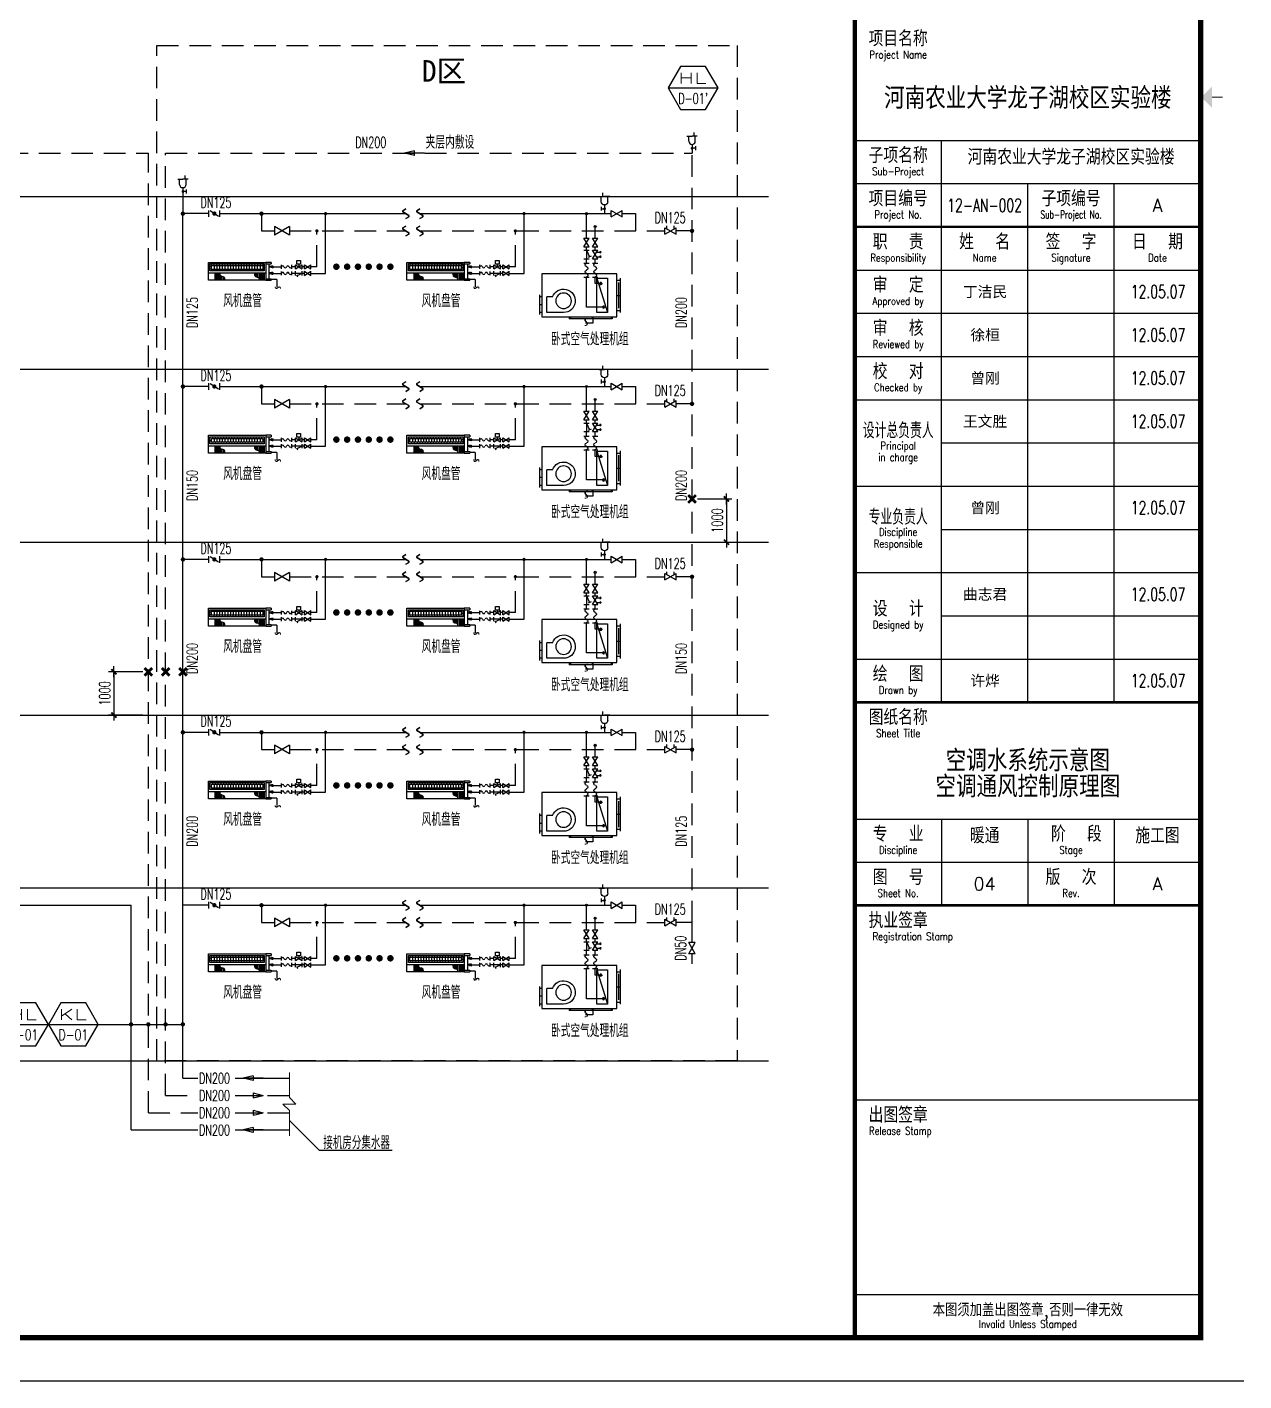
# Model space of a CAD drawing. Extents: x -345393 to -54719, y 203828 to 476815.
# Drawn here: x -205349 to -177193, y 269724 to 301046 of the extents above; entities that cross this region are included whole.
import ezdxf
from ezdxf.enums import TextEntityAlignment as Align

# ---------------------------------------------------------------- set-up
doc = ezdxf.new("R2010")
doc.units = 0
doc.header["$LTSCALE"] = 1000
doc.header["$MEASUREMENT"] = 0
for name, pattern in [('CHENG_DOTE', [1.42, 1, -0.2, 0.02, -0.2]), ('CONTINOUS', [0]), ('DASHDOT2', [0.5, 0.25, -0.125, 0, -0.125]), ('DASHED', [0.75, 0.5, -0.25])]:
    doc.linetypes.add(name, pattern=pattern)
doc.layers.get('0').update_dxf_attribs({"color": 252, "linetype": 'CONTINUOUS'})
doc.layers.get('Defpoints').update_dxf_attribs({"color": 252, "linetype": 'CONTINUOUS'})
for name, color, linetype in [('PUB_DIM', 252, 'CONTINUOUS'), ('图框', 252, 'CONTINUOUS'), ('暖通-水-标注', 95, 'CONTINUOUS'), ('暖通-水-水阀', 3, 'CONTINUOUS'), ('暖通-水-管道-供水', 1, 'CONTINUOUS'), ('暖通-水-管道-凝结水1', 128, 'DASHDOT2'), ('暖通-水-管道-回水', 6, 'DASHED'), ('暖通-水-管道-接点', 7, 'CONTINUOUS'), ('暖通-水-管道-管径', 201, 'CONTINUOUS'), ('暖通-水-说明', 3, 'CONTINUOUS'), ('暖通-风-标注', 160, 'CONTINUOUS'), ('暖通-风-法兰', 2, 'CONTINUOUS'), ('暖通-风-设备', 40, 'CONTINUOUS'), ('暖通-风-说明', 3, 'CONTINUOUS'), ('暖通-风-轴线', 5, 'CHENG_DOTE'), ('暖通-风-风口标注', 3, 'CONTINUOUS'), ('暖通-风-风管', 4, 'CONTINUOUS')]:
    doc.layers.add(name, color=color, linetype=linetype)
doc.layers.add('暖通-公共-说明', color=50, linetype='CONTINUOUS', lineweight=20)
doc.layers.add('暖通-风-风口', color=3, linetype='CONTINUOUS', lineweight=20)
doc.styles.add('HT', font='simhei.ttf')
doc.styles.add('HZ-ZG', font='romans.shx', dxfattribs={"width": 0.8, "bigfont": 'hzf.shx'})
doc.styles.add('HZTXT', font='tj-romans1.shx', dxfattribs={"width": 0.75, "bigfont": 'tj-hztxt1.shx'})
doc.styles.add('M-TEXT2', font='romanc.shx', dxfattribs={"width": 0.8, "bigfont": 'hzf.shx'})
doc.styles.add('NT3', font='romans.shx', dxfattribs={"width": 0.65, "bigfont": 'hztxt.shx'})
doc.styles.add('TKZ1_tjhts.shx', font='tjromant.shx', dxfattribs={"bigfont": 'tjhts.shx'})
doc.styles.add('TKZ2_tjkts.shx', font='tjromant.shx', dxfattribs={"bigfont": 'tjkts.shx'})
doc.styles.add('图框字1_黑体', font='simhei.ttf')
doc.dimstyles.new('暖-标注100', dxfattribs={"dimscale": 0.85, "dimtxt": 300, "dimasz": 1, "dimexe": 150, "dimexo": 150, "dimgap": 100, "dimtad": 1, "dimdec": 0, "dimdsep": 46, "dimtxsty": 'NT3', "dimblk": '_DIMX', "dimcen": 0.09, "dimclrt": 7, "dimadec": 0, "dimazin": 0, "dimtfac": 1, "dimtdec": 0, "dimtix": 1, "dimtmove": 2, "dimatfit": 3, "dimldrblk": '_DIMX', "dimfxl": 0, "dimtolj": 1, "dimtzin": 0, "dimarcsym": 0})
pattern_1 = [(90, (170159.227, -52779.35), (31.75, 2e-15), [])]

# ---------------------------------------------------------------- blocks, each defined once
blk = doc.blocks.new('TJAD_TK_A1')
for p, q in [((1251.38, 643.45), (1331.38, 643.45)), ((1271.38, 513.45), (1271.38, 643.45)), ((1251.38, 633.45), (1331.38, 633.45)), ((1291.38, 513.45), (1291.38, 633.45)), ((1311.38, 513.45), (1311.38, 633.45)), ((1251.38, 613.45), (1331.38, 613.45)), ((1251.38, 603.45), (1331.38, 603.45)), ((1251.38, 593.45), (1331.38, 593.45)), ((1251.38, 583.45), (1331.38, 583.45)), ((1271.38, 573.45), (1331.38, 573.45)), ((1251.38, 563.45), (1331.38, 563.45)), ((1271.38, 553.45), (1331.38, 553.45)), ((1251.38, 543.45), (1331.38, 543.45)), ((1271.38, 533.45), (1331.38, 533.45)), ((1251.38, 523.45), (1331.38, 523.45)), ((1251.38, 486.45), (1331.38, 486.45)), ((1271.38, 486.45), (1271.38, 466.45)), ((1291.38, 486.45), (1291.38, 466.45)), ((1311.38, 486.45), (1311.38, 466.45)), ((1251.38, 476.45), (1331.38, 476.45)), ((1251.38, 421.45), (1331.38, 421.45)), ((1251.38, 376.45), (1331.38, 376.45))]:
    blk.add_line(p, q)
for points, const_width in [([(1251.38, 940.45), (1251.38, 366.45)], 1), ([(1251.38, 623.45), (1331.38, 623.45)], 0.6), ([(1251.38, 513.45), (1331.38, 513.45)], 0.6), ([(1251.38, 466.45), (1331.38, 466.45)], 0.6)]:
    blk.add_lwpolyline(points, dxfattribs=dict(const_width=const_width))
at = {"layer": '图框'}
blk.add_line((500.38, 356.45), (1341.38, 356.45), dxfattribs=at)
at = {"layer": '图框', "const_width": 1.2}
blk.add_lwpolyline([(1331.38, 940.45), (525.38, 940.45), (525.38, 366.45), (1331.38, 366.45)], close=True, dxfattribs=at)
at = {"layer": '图框', "const_width": 0.3}
blk.add_lwpolyline([(1333.99, 653.45), (1336.49, 653.45)], dxfattribs=at)
at = {"layer": '图框'}
blk.add_solid([(1333.99, 650.95), (1333.99, 655.95), (1331.49, 653.45)], dxfattribs=at)
at = {"style": 'TKZ2_tjkts.shx'}
for s, height, p in [('项目名称', 3.6, (1261.38, 667)), ('子项名称', 3.6, (1261.38, 640)), ('项目编号', 3.6, (1261.38, 630)), ('职  责', 3.6, (1261.38, 620)), ('姓  名', 3.6, (1281.38, 620)), ('签  字', 3.6, (1301.38, 620)), ('日  期', 3.6, (1321.38, 620)), ('审  定', 3.6, (1261.38, 610)), ('审  核', 3.6, (1261.38, 600)), ('校  对', 3.6, (1261.38, 590)), ('设  计', 3.6, (1261.38, 535.1)), ('绘  图', 3.6, (1261.38, 520)), ('图纸名称', 3.6, (1261.38, 510)), ('专  业', 3.6, (1261.38, 483)), (' 阶  段', 3.6, (1301.38, 483)), ('图  号', 3.6, (1261.38, 473)), ('版  次', 3.6, (1301.38, 473)), ('执业签章', 3.6, (1261.38, 463)), ('出图签章', 3.6, (1261.38, 418)), ('本图须加盖出图签章,否则一律无效', 3, (1291.38, 372.88))]:
    blk.add_text(s, height=height, dxfattribs=at).set_placement(p, align=Align.MIDDLE_CENTER)
at = {"style": 'TKZ2_tjkts.shx', "width": 0.8}
for s, height, p in [('Project Name', 1.8, (1261.38, 663.3)), ('Sub-Project', 1.8, (1261.38, 636.3)), ('Project No.', 1.8, (1261.38, 626.3)), ('Responsibility', 1.8, (1261.38, 616.3)), ('Name', 1.8, (1281.38, 616.3)), ('Signature', 1.8, (1301.38, 616.3)), ('Date', 1.8, (1321.38, 616.3)), ('Approved by', 1.8, (1261.38, 606.3)), ('Reviewed by', 1.8, (1261.38, 596.3)), ('Checked by', 1.8, (1261.38, 586.3)), ('设计总负责人', 3.6, (1261.38, 576.33)), ('Principal', 1.8, (1261.38, 572.8)), ('in charge', 1.8, (1261.38, 570.15)), ('专业负责人', 3.6, (1261.38, 556.33)), ('Discipline', 1.8, (1261.38, 552.87)), ('Responsible', 1.8, (1261.38, 550.15)), ('Designed by', 1.8, (1261.38, 531.4)), ('Drawn by', 1.8, (1261.38, 516.3)), ('Sheet Title', 1.8, (1261.38, 506.3)), ('Discipline', 1.8, (1261.38, 479.3)), ('Stage', 1.8, (1301.38, 479.3)), ('Sheet No.', 1.8, (1261.38, 469.3)), ('Rev.', 1.8, (1301.38, 469.3)), ('Registration Stamp', 1.8, (1264.74, 459.3)), ('Release Stamp', 1.8, (1261.89, 414.3)), ('Invalid Unless Stamped', 1.8, (1291.38, 369.62))]:
    blk.add_text(s, height=height, dxfattribs=at).set_placement(p, align=Align.MIDDLE_CENTER)
at = {"layer": '图框'}
for s, height, style, p in [('河南农业大学龙子湖校区实验楼', 5, 'TKZ1_tjhts.shx', (1291.38, 653.24)), ('河南农业大学龙子湖校区实验楼', 3.6, 'TKZ1_tjhts.shx', (1301.38, 639.61)), ('子项编号', 3.6, 'TKZ2_tjkts.shx', (1301.38, 630)), ('A', 3, 'TKZ1_tjhts.shx', (1321.38, 628.45)), ('丁洁民', 2.5, '图框字1_黑体', (1281.49, 608.45)), ('徐桓', 2.5, '图框字1_黑体', (1281.49, 598.45)), ('曾刚', 2.5, '图框字1_黑体', (1281.49, 588.45)), ('王文胜', 2.5, '图框字1_黑体', (1281.49, 578.45)), ('曾刚', 2.5, '图框字1_黑体', (1281.49, 558.45)), ('曲志君', 2.5, '图框字1_黑体', (1281.49, 538.45)), ('许烨', 2.5, '图框字1_黑体', (1281.49, 518.45)), ('暖通', 3.6, 'TKZ1_tjhts.shx', (1281.38, 482.61)), ('施工图', 3.6, 'TKZ1_tjhts.shx', (1321.38, 482.61)), ('A', 3, 'TKZ1_tjhts.shx', (1321.38, 471.45))]:
    blk.add_text(s, height=height, dxfattribs=dict(at, style=style)).set_placement(p, align=Align.MIDDLE_CENTER)
at = {"layer": '图框', "width": 0.7}
for s, height, style, p in [('12-AN-002', 3, 'TKZ1_tjhts.shx', (1281.38, 628.45)), ('Sub-Project No.', 1.8, 'TKZ2_tjkts.shx', (1301.38, 626.3)), ('12.05.07', 3, 'TKZ1_tjhts.shx', (1321.51, 608.45)), ('12.05.07', 3, 'TKZ1_tjhts.shx', (1321.51, 598.45)), ('12.05.07', 3, 'TKZ1_tjhts.shx', (1321.51, 588.45)), ('12.05.07', 3, 'TKZ1_tjhts.shx', (1321.51, 578.45)), ('12.05.07', 3, 'TKZ1_tjhts.shx', (1321.51, 558.45)), ('12.05.07', 3, 'TKZ1_tjhts.shx', (1321.51, 538.45)), ('12.05.07', 3, 'TKZ1_tjhts.shx', (1321.51, 518.45))]:
    blk.add_text(s, height=height, dxfattribs=dict(at, style=style)).set_placement(p, align=Align.MIDDLE_CENTER)
blk = doc.blocks.new('自动排气阀')
for p, q in [((-189, 616), (0, 616)), ((-118, 431), (-118, 616)), ((189, 616), (0, 616)), ((69, 746), (69, 616)), ((118, 431), (118, 616)), ((120, 174), (-25, 174)), ((0, 314), (0, 0)), ((120, 248), (120, 109))]:
    blk.add_line(p, q)
at = {"const_width": 50}
blk.add_lwpolyline([(0, 199, 1), (0, 149, 1)], format="xyb", close=True, dxfattribs=at)
blk.add_arc((0, 431), 118, 180, 0)
blk = doc.blocks.new('平衡阀')
for p, q in [((260, -150), (-260, 150)), ((260, 150), (-260, -150)), ((-260, 150), (-260, -150)), ((260, 150), (260, -150)), ((-170, -98), (-170, -233)), ((170, -98), (170, -233))]:
    blk.add_line(p, q)
blk = doc.blocks.new('截止阀')
for p, q in [((-260, 150), (260, -150)), ((-260, -150), (260, 150)), ((-260, -150), (-260, 150)), ((260, -150), (260, 150))]:
    blk.add_line(p, q)
blk = doc.blocks.new('金属软管')
for p, q in [((0, -150), (0, 150)), ((800, -150), (800, 150))]:
    blk.add_line(p, q)
for centre, start, end in [((100, -26), 14.47751, 165.52249), ((500, -26), 14.47751, 165.52249), ((300, 26), 194.47751, 345.52249), ((700, 26), 194.47751, 345.52249)]:
    blk.add_arc(centre, 103, start, end)
blk = doc.blocks.new('1111')
at = {"layer": '暖通-风-标注'}
for p, q in [((-71, 0), (71, 0)), ((0, 71), (0, -71))]:
    blk.add_line(p, q, dxfattribs=at)
blk.add_circle((0, 0), 47.2, dxfattribs=at)
blk = doc.blocks.new('FJ-1')
at = {"layer": '暖通-水-水阀'}
for p, q in [((805, 1362), (710, 1362)), ((805, 1212), (710, 1362)), ((710, 1212), (805, 1362)), ((805, 1212), (710, 1212)), ((955, 1362), (860, 1362)), ((955, 1212), (860, 1362)), ((860, 1212), (955, 1362)), ((955, 1212), (860, 1212)), ((732, 1121), (678, 1121)), ((732, 1041), (678, 1041)), ((805, 1156), (710, 1156)), ((805, 1006), (710, 1156)), ((710, 1006), (805, 1156)), ((805, 1006), (710, 1006)), ((830, 1051), (879, 1028)), ((908, 1156), (855, 1039)), ((955, 1156), (860, 1156)), ((955, 1006), (860, 1006)), ((908, 1156), (908, 1006))]:
    blk.add_line(p, q, dxfattribs=at)
for centre in [(667, 1121), (667, 1041)]:
    blk.add_circle(centre, 11, dxfattribs=at)
at = {"layer": '暖通-水-管道-供水'}
for p, q in [((908, 1362), (908, 1789)), ((908, 1156), (908, 1212)), ((908, 929), (908, 1006)), ((908, 167), (908, 689)), ((613, 167), (908, 167))]:
    blk.add_line(p, q, dxfattribs=at)
at = {"layer": '暖通-水-管道-凝结水1'}
for p, q in [((800, -18), (800, -113)), ((800, -113), (925, -113))]:
    blk.add_line(p, q, dxfattribs=at)
at = {"layer": '暖通-水-管道-回水'}
for p, q in [((758, 1362), (758, 1564)), ((758, 1362), (758, 1489)), ((758, 1156), (758, 1212)), ((758, 1156), (758, 1193)), ((758, 929), (758, 1006)), ((658, 576), (758, 576)), ((758, 576), (758, 689))]:
    blk.add_line(p, q, dxfattribs=at)
at = {"layer": '暖通-水-管道-接点', "const_width": 37.5}
for points in [[(889, 1789, 1), (926, 1789, 1)], [(739, 1564, 1), (776, 1564, 1)]]:
    blk.add_lwpolyline(points, format="xyb", close=True, dxfattribs=at)
at = {"layer": '暖通-风-法兰'}
for p, q in [((326, 671), (326, 71)), ((1718, 36), (1718, 381))]:
    blk.add_line(p, q, dxfattribs=at)
at = {"layer": '暖通-风-设备', "ltscale": 0.5}
for p, q in [((353, 596), (353, 146)), ((729, 669), (541, 73))]:
    blk.add_line(p, q, dxfattribs=at)
at = {"layer": '暖通-风-设备'}
for p, q in [((1497, 344), (1598, 344)), ((1598, 73), (1598, 344)), ((1306, 73), (1598, 73)), ((461, -2), (461, -39)), ((461, -39), (1207, -39)), ((479, -2), (479, -39)), ((1188, -2), (1188, -39)), ((1207, -2), (1207, -39))]:
    blk.add_line(p, q, dxfattribs=at)
blk.add_lwpolyline([(379, 744), (1681, 744), (1681, -2), (379, -2)], close=True, dxfattribs=at)
at = {"layer": '暖通-风-设备', "ltscale": 0.5}
blk.add_lwpolyline([(729, 669), (541, 669), (541, 73), (729, 73)], close=True, dxfattribs=at)
at = {"layer": '暖通-风-设备'}
blk.add_circle((1306, 276), 135, dxfattribs=at)
blk.add_arc((1306, 276), 203, 19.4117, 270, dxfattribs=at)
at = {"layer": '暖通-风-轴线'}
for p, q in [((379, 371), (326, 371)), ((1681, 208), (1718, 208))]:
    blk.add_line(p, q, dxfattribs=at)
at = {"layer": '暖通-风-风管'}
for p, q in [((379, 634), (326, 634)), ((1681, 344), (1718, 344)), ((379, 109), (326, 109)), ((1681, 73), (1718, 73))]:
    blk.add_line(p, q, dxfattribs=at)
at = {"layer": '暖通-水-水阀', "xscale": 0.3000000000465661, "yscale": 0.2999999999883585, "zscale": 0.2999999999992724, "rotation": 90}
for p in [(758, 689), (908, 689)]:
    blk.add_blockref('金属软管', p, dxfattribs=at)
at = {"layer": '暖通-风-设备', "xscale": 0.375, "yscale": 0.375, "zscale": 0.375, "rotation": 180}
blk.add_blockref('1111', (658, 576), dxfattribs=at)
at = {"layer": '暖通-风-设备'}
for p, xscale, yscale, zscale in [((613, 167), 0.375, 0.375, 0.375), ((800, -18), 0.1875, 0.1875, 0.1875)]:
    blk.add_blockref('1111', p, dxfattribs=dict(at, xscale=xscale, yscale=yscale, zscale=zscale))
at = {"layer": '暖通-风-设备', "style": 'HZTXT'}
blk.add_text('~', height=156, rotation=90, dxfattribs=at).set_placement((979, -170))
blk = doc.blocks.new('FP1')
at = {"layer": '暖通-风-设备'}
h = blk.add_hatch(dxfattribs=at)
h.set_pattern_fill('CROSS', color=256, scale=210, style=0)
h.set_pattern_definition([(180, (31801193.28, -30023619.123), (-31.5, 31.5), [15.75, -47.25]), (90, (31801185.404, -30023626.998), (31.5, 31.5), [15.75, -47.25])])
h.paths.add_polyline_path([(636, -43), (636, -205), (-623, -205), (-623, -43)])
h.paths.add_polyline_path([(-587, -79), (-587, -169), (600, -169), (600, -79)], flags=16)
h = blk.add_hatch(dxfattribs=at)
h.set_pattern_fill('LINE', color=256, scale=10, angle=90, style=0)
h.set_pattern_definition(pattern_1)
edge = h.paths.add_edge_path()
edge.add_spline(control_points=[(-401, -252), (-399, -271), (-397, -322), (-288, -312), (-290, -380), (-290, -414)], knot_values=[0, 0, 0, 0, 84.614151, 223.849288, 366.633539, 366.633539, 366.633539, 366.633539], degree=3, periodic=0)
edge.add_line((-290, -414), (-518, -414))
edge.add_line((-518, -414), (-518, -252))
edge.add_line((-518, -252), (-401, -252))
h = blk.add_hatch(dxfattribs=at)
h.set_pattern_fill('LINE', color=256, scale=10, angle=90, style=0)
h.set_pattern_definition(pattern_1)
edge = h.paths.add_edge_path()
edge.add_line((665, -252), (665, -414))
edge.add_line((665, -414), (521, -414))
edge.add_spline(control_points=[(521, -414), (520, -395), (517, -344), (409, -354), (410, -286), (411, -252)], knot_values=[0, 0, 0, 0, 84.614151, 223.849288, 366.633539, 366.633539, 366.633539, 366.633539], degree=3, periodic=0)
edge.add_line((411, -252), (665, -252))
for p, q in [((791, 0), (665, 0)), ((791, 0), (791, -36)), ((665, -252), (-665, -252)), ((-531, -72), (-531, -162)), ((-468, -72), (-468, -162)), ((-406, -72), (-406, -162)), ((-343, -72), (-343, -162)), ((-281, -72), (-281, -162)), ((-218, -72), (-218, -162)), ((-156, -72), (-156, -162)), ((-93, -72), (-93, -162)), ((-31, -72), (-31, -162)), ((31, -72), (31, -162)), ((94, -72), (94, -162)), ((156, -72), (156, -162)), ((219, -72), (219, -162)), ((281, -72), (281, -162)), ((344, -72), (344, -162)), ((406, -72), (406, -162)), ((468, -72), (468, -162)), ((531, -72), (531, -162)), ((665, -36), (791, -36)), ((737, -36), (737, -378)), ((789, -94), (737, -94)), ((789, -103), (737, -103)), ((789, -112), (737, -112)), ((789, -244), (737, -244)), ((789, -253), (737, -253)), ((789, -262), (737, -262)), ((798, -85), (789, -85)), ((789, -85), (789, -121)), ((798, -121), (789, -121)), ((789, -235), (789, -271)), ((798, -235), (789, -235)), ((798, -271), (789, -271)), ((798, -85), (798, -121)), ((822, -94), (798, -94)), ((832, -103), (798, -103)), ((822, -112), (798, -112)), ((798, -235), (798, -271)), ((822, -244), (798, -244)), ((832, -253), (798, -253)), ((822, -262), (798, -262)), ((665, -378), (791, -378)), ((665, -414), (791, -414)), ((791, -378), (791, -414))]:
    blk.add_line(p, q, dxfattribs=at)
for points in [[(665, -414), (-665, -414), (-665, 0), (665, 0)], [(629, -198), (-629, -198), (-629, -36), (629, -36)], [(593, -162), (-593, -162), (-593, -72), (593, -72)]]:
    blk.add_lwpolyline(points, close=True, dxfattribs=at)
for centre, radius, start, end in [((822, -103), 18, 210, 150), ((822, -253), 18, 210, 150), ((822, -103), 9, 270, 90), ((822, -253), 9, 270, 90)]:
    blk.add_arc(centre, radius, start, end, dxfattribs=at)
for points in [[(-401, -252), (-399, -271), (-397, -322), (-288, -312), (-290, -380), (-290, -414)], [(521, -414), (520, -395), (517, -344), (409, -354), (410, -286), (411, -252)]]:
    blk.add_open_spline(points, degree=3, knots=[0, 0, 0, 0, 84.614151, 223.849288, 366.633539, 366.633539, 366.633539, 366.633539], dxfattribs=at)
blk = doc.blocks.new('FP3')
at = {"layer": '暖通-水-水阀'}
for p, q in [((341, -1279), (341, -1184)), ((491, -1279), (341, -1184)), ((491, -1184), (341, -1279)), ((491, -1279), (491, -1184)), ((545, -1279), (545, -1184)), ((695, -1279), (545, -1184)), ((695, -1184), (545, -1279)), ((620, -1172), (620, -1231)), ((695, -1279), (695, -1184)), ((341, -1429), (341, -1334)), ((491, -1429), (341, -1334)), ((491, -1334), (341, -1429)), ((491, -1429), (491, -1334)), ((545, -1429), (545, -1334)), ((545, -1381), (695, -1381)), ((545, -1381), (664, -1440)), ((675, -1417), (652, -1463)), ((695, -1429), (695, -1334))]:
    blk.add_line(p, q, dxfattribs=at)
blk.add_lwpolyline([(578, -1172), (662, -1172), (662, -1087), (578, -1087)], close=True, dxfattribs=at)
at = {"layer": '暖通-水-管道-供水'}
for p, q in [((0, -1381), (0, 0)), ((341, -1381), (0, -1381)), ((491, -1381), (545, -1381)), ((695, -1381), (783, -1381))]:
    blk.add_line(p, q, dxfattribs=at)
at = {"layer": '暖通-水-管道-凝结水1'}
for q in [(1255, -1524), (1129, -1695)]:
    blk.add_line((1129, -1524), q, dxfattribs=at)
at = {"layer": '暖通-水-管道-回水'}
for p, q in [((200, -1231), (200, -400)), ((200, -1231), (341, -1231)), ((491, -1231), (545, -1231)), ((695, -1231), (783, -1231)), ((1207, -1231), (1023, -1231)), ((1207, -1381), (1023, -1381))]:
    blk.add_line(p, q, dxfattribs=at)
at = {"layer": '暖通-水-管道-接点', "const_width": 37.5}
for points in [[(19, 0, -1), (-19, 0, -1)], [(219, -400, -1), (181, -400, -1)]]:
    blk.add_lwpolyline(points, format="xyb", close=True, dxfattribs=at)
at = {"layer": '暖通-水-水阀', "xscale": -0.3000000000465661, "yscale": 0.2999999999883585, "zscale": 0.2999999999992724}
for p in [(1023, -1231), (1023, -1381)]:
    blk.add_blockref('金属软管', p, dxfattribs=at)
at = {"layer": '暖通-风-风口', "xscale": -1}
blk.add_blockref('FP1', (2047, -1128), dxfattribs=at)
at = {"layer": '暖通-风-设备', "style": 'HZTXT'}
blk.add_text('~', height=156, rotation=180, dxfattribs=at).set_placement((1183, -1645))
blk = doc.blocks.new('zdz')
for points in [[(-0.46, 0.47), (-0.75, 0)], [(-0.28, 0.47), (-0.46, 0.47)], [(0.28, -0.47), (-0.28, 0.47)], [(0.75, 0), (0.48, -0.47)], [(0.48, -0.47), (0.28, -0.47)]]:
    blk.add_lwpolyline(points, close=True)
blk = doc.blocks.new('蝶阀150-2')
for p, q in [((-130, 75), (-130, -75)), ((94, 63), (-94, -63)), ((130, 75), (130, -75))]:
    blk.add_line(p, q)
at = {"const_width": 49.7}
blk.add_lwpolyline([(-25, -1, 1), (25, -1, 1)], format="xyb", close=True, dxfattribs=at)
blk = doc.blocks.new('箭头')
at = {"color": 3, "linetype": 'CONTINOUS'}
for p, q in [((-317, 0), (381, 0)), ((32, 84), (381, 0)), ((32, 84), (32, -84)), ((32, -84), (381, 0))]:
    blk.add_line(p, q, dxfattribs=at)
blk = doc.blocks.new('A$C1EAF5DBC')
at = {"layer": '暖通-水-管道-供水'}
for p, q in [((0, -462), (0, 0)), ((0, -953), (0, -722))]:
    blk.add_line(p, q, dxfattribs=at)
at = {"layer": '暖通-水-水阀', "xscale": 0.5, "yscale": 0.5, "zscale": 0.5, "rotation": 90}
blk.add_blockref('截止阀', (0, -592), dxfattribs=at)
at = {"layer": '暖通-水-管道-管径', "style": 'NT3', "width": 0.65}
blk.add_text('DN50', height=250, rotation=90, dxfattribs=at).set_placement((-139, -884))
blk = doc.blocks.new('MB-W-SYS-SN')
blk.add_line((-577, 0), (577, 0))
blk.add_lwpolyline([(-289, 500), (-577, 0), (-289, -500), (289, -500), (577, 0), (289, 500)], close=True)
at = {"style": 'M-TEXT2'}
for tag, width, p, p2 in [('系统类型', 1.25683, (-345, 104), (313, 104)), ('系统编号', 0.607865, (-343, -368), (345, -368))]:
    blk.add_attdef(tag, text='', height=250, dxfattribs=dict(at, width=width)).set_placement(p, p2, align=Align.FIT)
blk = doc.blocks.new('gdzj')
at = {"layer": '暖通-水-水阀'}
for p, q in [((106, 106), (-106, -106)), ((-106, 106), (106, -106))]:
    blk.add_line(p, q, dxfattribs=at)
at = {"layer": '暖通-水-水阀', "const_width": 75}
for points in [[(-106, -106), (106, 106)], [(106, -106), (-106, 106)]]:
    blk.add_lwpolyline(points, dxfattribs=at)
blk = doc.blocks.new('_DIMX')
blk.add_line((-150, 0), (150, 0))
at = {"const_width": 50}
blk.add_lwpolyline([(-70, -70), (70, 70)], dxfattribs=at)
blk = doc.blocks.new('*D60')
at = {"layer": 'Defpoints', "color": 0}
for p in [(-189962, 290130), (-189962, 289130), (-189166, 289130)]:
    blk.add_point(p, dxfattribs=at)
at = {"layer": '暖通-水-标注', "color": 0, "lineweight": -2}
for p, q in [((-189835, 290130), (-189039, 290130)), ((-189166, 290129), (-189166, 289131)), ((-189835, 289130), (-189039, 289130))]:
    blk.add_line(p, q, dxfattribs=at)
at = {"layer": '暖通-水-标注', "color": 0, "lineweight": -2, "xscale": 0.85, "yscale": 0.85, "zscale": 0.85}
for p, rotation in [((-189166, 290130), 90), ((-189166, 289130), 270)]:
    blk.add_blockref('_DIMX', p, dxfattribs=dict(at, rotation=rotation))
at = {"layer": '暖通-水-标注', "color": 7, "insert": (-189379, 289630), "char_height": 255, "attachment_point": 5, "rotation": 90, "style": 'NT3'}
blk.add_mtext('\\A1;1000', dxfattribs=at)
blk = doc.blocks.new('*D63')
at = {"layer": 'Defpoints', "color": 0}
for p in [(-202543, 286130), (-203339, 285130), (-202543, 285130)]:
    blk.add_point(p, dxfattribs=at)
at = {"layer": '暖通-水-标注', "color": 0, "lineweight": -2}
for p, q in [((-202671, 286130), (-203467, 286130)), ((-203339, 286129), (-203339, 285131)), ((-202671, 285130), (-203467, 285130))]:
    blk.add_line(p, q, dxfattribs=at)
at = {"layer": '暖通-水-标注', "color": 0, "lineweight": -2, "xscale": 0.85, "yscale": 0.85, "zscale": 0.85}
for p, rotation in [((-203339, 286130), 90), ((-203339, 285130), 270)]:
    blk.add_blockref('_DIMX', p, dxfattribs=dict(at, rotation=rotation))
at = {"layer": '暖通-水-标注', "color": 7, "insert": (-203552, 285630), "char_height": 255, "attachment_point": 5, "rotation": 90, "style": 'NT3'}
blk.add_mtext('\\A1;1000', dxfattribs=at)

msp = doc.modelspace()

# ---------------------------------------------------------------- linework, layer by layer
at = {"layer": 'PUB_DIM'}
for p, q in [((-257750.52944, 297129.67781), (-188192.68235, 297129.67781)), ((-257750.52944, 293129.67781), (-188192.68235, 293129.67781)), ((-257750.52944, 289129.67781), (-188192.68235, 289129.67781)), ((-257750.52944, 285129.67781), (-188192.68235, 285129.67781)), ((-257750.52944, 281129.67781), (-188192.68235, 281129.67781)), ((-257750.52944, 277129.67781), (-188192.68235, 277129.67781))]:
    msp.add_line(p, q, dxfattribs=at)
at = {"layer": '暖通-公共-说明'}
msp.add_lwpolyline([(-199279.95786, 276863.01115), (-199279.95786, 276279.67781), (-199129.98051, 276129.70046), (-199429.93521, 276129.65516), (-199279.95786, 275979.67781), (-199279.95786, 275396.34448)], dxfattribs=at)
at = {"layer": '暖通-水-管道-供水'}
for p, q in [((-201743.0189, 297129.67781), (-201743.0189, 296729.67781)), ((-201743.0189, 276729.67781), (-201743.0189, 296729.67781)), ((-201146.03224, 296729.67781), (-201743.0189, 296729.67781)), ((-200886.31492, 296729.67781), (-196583.70462, 296729.67781)), ((-199924.76205, 296729.67781), (-199924.76205, 296329.67781)), ((-196259.67992, 296729.67781), (-191837.22258, 296729.67781)), ((-191577.50527, 296729.67781), (-191272.64673, 296729.67781)), ((-191272.64673, 296729.67781), (-191272.64673, 296329.67781)), ((-201146.03224, 292729.67781), (-201743.0189, 292729.67781)), ((-200886.31492, 292729.67781), (-196583.70462, 292729.67781)), ((-199924.76205, 292729.67781), (-199924.76205, 292329.67781)), ((-196259.67992, 292729.67781), (-191837.22258, 292729.67781)), ((-191577.50527, 292729.67781), (-191272.64673, 292729.67781)), ((-191272.64673, 292729.67781), (-191272.64673, 292329.67781)), ((-201146.03224, 288729.67781), (-201743.0189, 288729.67781)), ((-200886.31492, 288729.67781), (-196583.70462, 288729.67781)), ((-199924.76205, 288729.67781), (-199924.76205, 288329.67781)), ((-196259.67992, 288729.67781), (-191837.22258, 288729.67781)), ((-191577.50527, 288729.67781), (-191272.64673, 288729.67781)), ((-191272.64673, 288729.67781), (-191272.64673, 288329.67781)), ((-201146.03224, 284729.67781), (-201743.0189, 284729.67781)), ((-200886.31492, 284729.67781), (-196583.70462, 284729.67781)), ((-199924.76205, 284729.67781), (-199924.76205, 284329.67781)), ((-196259.67992, 284729.67781), (-191837.22258, 284729.67781)), ((-191577.50527, 284729.67781), (-191272.64673, 284729.67781)), ((-191272.64673, 284729.67781), (-191272.64673, 284329.67781)), ((-207543.0189, 280729.67781), (-202943.0189, 280729.67781)), ((-202943.0189, 275529.67781), (-202943.0189, 280729.67781)), ((-201146.03224, 280729.67781), (-201743.0189, 280729.67781)), ((-200886.31492, 280729.67781), (-196583.70462, 280729.67781)), ((-199924.76205, 280729.67781), (-199924.76205, 280329.67781)), ((-196259.67992, 280729.67781), (-191837.22258, 280729.67781)), ((-191577.50527, 280729.67781), (-191272.64673, 280729.67781)), ((-191272.64673, 280729.67781), (-191272.64673, 280329.67781)), ((-201743.0189, 276729.67781), (-201401.6019, 276729.67781)), ((-200533.74476, 276729.67781), (-199279.95786, 276729.67781)), ((-202943.0189, 275529.67781), (-201401.6019, 275529.67781)), ((-200533.74476, 275529.67781), (-199279.95786, 275529.67781))]:
    msp.add_line(p, q, dxfattribs=at)
for points, const_width in [([(-201718.0189, 296729.67781, -1), (-201768.0189, 296729.67781, -1)], 50), ([(-199949.76205, 296729.67781, 1), (-199899.76205, 296729.67781, 1)], 50), ([(-189937.42906, 296329.67781, -1), (-189987.42906, 296329.67781, -1)], 50), ([(-198155.11607, 295501.92356, -1), (-198230.11607, 295501.92356, -1)], 75), ([(-197905.11607, 295501.92356, -1), (-197980.11607, 295501.92356, -1)], 75), ([(-197655.11607, 295501.92356, -1), (-197730.11607, 295501.92356, -1)], 75), ([(-197405.11607, 295501.92356, -1), (-197480.11607, 295501.92356, -1)], 75), ([(-197155.11607, 295501.92356, -1), (-197230.11607, 295501.92356, -1)], 75), ([(-196905.11607, 295501.92356, -1), (-196980.11607, 295501.92356, -1)], 75), ([(-201718.0189, 292729.67781, -1), (-201768.0189, 292729.67781, -1)], 50), ([(-199949.76205, 292729.67781, 1), (-199899.76205, 292729.67781, 1)], 50), ([(-189937.42906, 292329.67781, -1), (-189987.42906, 292329.67781, -1)], 50), ([(-198155.11607, 291501.92356, -1), (-198230.11607, 291501.92356, -1)], 75), ([(-197905.11607, 291501.92356, -1), (-197980.11607, 291501.92356, -1)], 75), ([(-197655.11607, 291501.92356, -1), (-197730.11607, 291501.92356, -1)], 75), ([(-197405.11607, 291501.92356, -1), (-197480.11607, 291501.92356, -1)], 75), ([(-197155.11607, 291501.92356, -1), (-197230.11607, 291501.92356, -1)], 75), ([(-196905.11607, 291501.92356, -1), (-196980.11607, 291501.92356, -1)], 75), ([(-201718.0189, 288729.67781, -1), (-201768.0189, 288729.67781, -1)], 50), ([(-199949.76205, 288729.67781, 1), (-199899.76205, 288729.67781, 1)], 50), ([(-189937.42906, 288329.67781, -1), (-189987.42906, 288329.67781, -1)], 50), ([(-198155.11607, 287501.92356, -1), (-198230.11607, 287501.92356, -1)], 75), ([(-197905.11607, 287501.92356, -1), (-197980.11607, 287501.92356, -1)], 75), ([(-197655.11607, 287501.92356, -1), (-197730.11607, 287501.92356, -1)], 75), ([(-197405.11607, 287501.92356, -1), (-197480.11607, 287501.92356, -1)], 75), ([(-197155.11607, 287501.92356, -1), (-197230.11607, 287501.92356, -1)], 75), ([(-196905.11607, 287501.92356, -1), (-196980.11607, 287501.92356, -1)], 75), ([(-201718.0189, 284729.67781, -1), (-201768.0189, 284729.67781, -1)], 50), ([(-199949.76205, 284729.67781, 1), (-199899.76205, 284729.67781, 1)], 50), ([(-189937.42906, 284329.67781, -1), (-189987.42906, 284329.67781, -1)], 50), ([(-198155.11607, 283501.92356, -1), (-198230.11607, 283501.92356, -1)], 75), ([(-197905.11607, 283501.92356, -1), (-197980.11607, 283501.92356, -1)], 75), ([(-197655.11607, 283501.92356, -1), (-197730.11607, 283501.92356, -1)], 75), ([(-197405.11607, 283501.92356, -1), (-197480.11607, 283501.92356, -1)], 75), ([(-197155.11607, 283501.92356, -1), (-197230.11607, 283501.92356, -1)], 75), ([(-196905.11607, 283501.92356, -1), (-196980.11607, 283501.92356, -1)], 75), ([(-199949.76205, 280729.67781, 1), (-199899.76205, 280729.67781, 1)], 50), ([(-198155.11607, 279501.92356, -1), (-198230.11607, 279501.92356, -1)], 75), ([(-197905.11607, 279501.92356, -1), (-197980.11607, 279501.92356, -1)], 75), ([(-197655.11607, 279501.92356, -1), (-197730.11607, 279501.92356, -1)], 75), ([(-197405.11607, 279501.92356, -1), (-197480.11607, 279501.92356, -1)], 75), ([(-197155.11607, 279501.92356, -1), (-197230.11607, 279501.92356, -1)], 75), ([(-196905.11607, 279501.92356, -1), (-196980.11607, 279501.92356, -1)], 75), ([(-202918.0189, 277973.69786, -1), (-202968.0189, 277973.69786, -1)], 50), ([(-202518.0189, 277973.69786, -1), (-202568.0189, 277973.69786, -1)], 50), ([(-202118.0189, 277973.69786, -1), (-202168.0189, 277973.69786, -1)], 50), ([(-201718.0189, 277973.69786, -1), (-201768.0189, 277973.69786, -1)], 50)]:
    msp.add_lwpolyline(points, format="xyb", close=True, dxfattribs=dict(at, const_width=const_width))
at = {"layer": '暖通-水-管道-回水'}
for p, q in [((-219323.60873, 298129.67781), (-202543.0189, 298129.67781)), ((-202543.0189, 275929.67781), (-202543.0189, 298129.67781)), ((-202143.0189, 298129.67781), (-189962.42906, 298129.67781)), ((-202143.0189, 276329.67781), (-202143.0189, 298129.67781)), ((-189962.42906, 280329.67781), (-189962.42906, 298129.67781)), ((-199924.76205, 296329.67781), (-199620.724, 296329.67781)), ((-199274.43425, 296329.67781), (-196583.70462, 296329.67781)), ((-196259.67992, 296329.67781), (-190592.56293, 296329.67781)), ((-189962.42906, 296329.67781), (-190332.84561, 296329.67781)), ((-199924.76205, 292329.67781), (-199620.724, 292329.67781)), ((-199274.43425, 292329.67781), (-196583.70462, 292329.67781)), ((-196259.67992, 292329.67781), (-190592.56293, 292329.67781)), ((-189962.42906, 292329.67781), (-190332.84561, 292329.67781)), ((-199924.76205, 288329.67781), (-199620.724, 288329.67781)), ((-199274.43425, 288329.67781), (-196583.70462, 288329.67781)), ((-196259.67992, 288329.67781), (-190592.56293, 288329.67781)), ((-189962.42906, 288329.67781), (-190332.84561, 288329.67781)), ((-199924.76205, 284329.67781), (-199620.724, 284329.67781)), ((-199274.43425, 284329.67781), (-196583.70462, 284329.67781)), ((-196259.67992, 284329.67781), (-190592.56293, 284329.67781)), ((-189962.42906, 284329.67781), (-190332.84561, 284329.67781)), ((-199924.76205, 280329.67781), (-199620.724, 280329.67781)), ((-199274.43425, 280329.67781), (-196583.70462, 280329.67781)), ((-196259.67992, 280329.67781), (-190592.56293, 280329.67781)), ((-189962.42906, 280329.67781), (-190332.84561, 280329.67781)), ((-202143.0189, 276329.67781), (-201401.6019, 276329.67781)), ((-200533.74476, 276329.67781), (-199279.95786, 276329.67781)), ((-202543.0189, 275929.67781), (-201401.6019, 275929.67781)), ((-200533.74476, 275929.67781), (-199279.95786, 275929.67781))]:
    msp.add_line(p, q, dxfattribs=at)
at = {"layer": '暖通-水-管道-管径', "color": 251, "linetype": 'DASHED'}
msp.add_lwpolyline([(-202343.0189, 300623.77765), (-188919.29653, 300623.77765), (-188919.29653, 277129.67781), (-202343.0189, 277129.67781)], close=True, dxfattribs=at)
at = {"layer": '暖通-水-说明', "linetype": 'Continuous'}
msp.add_line((-203701.06571, 277973.69786), (-201743.0189, 277973.69786), dxfattribs=at)
at = {"layer": '暖通-风-说明'}
for p, q in [((-198581.17629, 275058.66932), (-199280.61343, 275746.25376)), ((-196903.69782, 275058.66932), (-198581.17629, 275058.66932))]:
    msp.add_line(p, q, dxfattribs=at)

# ---------------------------------------------------------------- block references
at = {"xscale": -1}
for p in [(-198442.3215, 296729.67781), (-193850.28816, 296729.67781), (-198442.3215, 292729.67781), (-193850.28816, 292729.67781), (-198442.3215, 288729.67781), (-193850.28816, 288729.67781), (-198442.3215, 284729.67781), (-193850.28816, 284729.67781), (-198442.3215, 280729.67781), (-193850.28816, 280729.67781)]:
    msp.add_blockref('FP3', p, dxfattribs=at)
at = {"layer": '图框', "xscale": 100, "yscale": 100, "zscale": 100}
msp.add_blockref('TJAD_TK_A1', (-311330.59827, 234079.50806), dxfattribs=at)
at = {"layer": '暖通-水-水阀'}
for name, p, xscale, yscale, zscale in [('自动排气阀', (-189962.42906, 298129.67781), 0.6428571427074661, 0.6428571427906198, 0.6428571428555837), ('自动排气阀', (-201743.0189, 297129.67781), 0.6428571427074661, 0.6428571427906198, 0.6428571428555837), ('自动排气阀', (-191987.22258, 296729.67781), -0.642857142694993, 0.6428571427823044, 0.6428571428555837), ('截止阀', (-191707.36393, 296729.67781), 0.5, 0.5, 0.5), ('自动排气阀', (-191987.22258, 292729.67781), -0.642857142694993, 0.6428571427823044, 0.6428571428555837), ('截止阀', (-191707.36393, 292729.67781), 0.5, 0.5, 0.5), ('gdzj', (-189962.42906, 290129.67781), -0.833333333954215, 0.833333333954215, 0.8333333333333334), ('自动排气阀', (-191987.22258, 288729.67781), -0.642857142694993, 0.6428571427823044, 0.6428571428555837), ('截止阀', (-191707.36393, 288729.67781), 0.5, 0.5, 0.5), ('gdzj', (-202543.0189, 286129.67781), 0.833333333954215, 0.833333333954215, 0.8333333333333334), ('gdzj', (-202143.0189, 286129.67781), 0.833333333954215, 0.833333333954215, 0.8333333333333334), ('gdzj', (-201743.0189, 286129.67781), 0.833333333954215, 0.833333333954215, 0.8333333333333334), ('自动排气阀', (-191987.22258, 284729.67781), -0.642857142694993, 0.6428571427823044, 0.6428571428555837), ('截止阀', (-191707.36393, 284729.67781), 0.5, 0.5, 0.5), ('自动排气阀', (-191987.22258, 280729.67781), -0.642857142694993, 0.6428571427823044, 0.6428571428555837), ('截止阀', (-191707.36393, 280729.67781), 0.5, 0.5, 0.5), ('箭头', (-200096.53834, 276729.67781), -0.6666666666860692, 0.6666666666860692, 0.6666666666666666), ('箭头', (-200138.84945, 276329.67781), 0.6666666666860692, 0.6666666666860692, 0.6666666666666666), ('箭头', (-200138.84945, 275929.67781), 0.6666666666860692, 0.6666666666860692, 0.6666666666666666), ('箭头', (-200096.53834, 275529.67781), -0.6666666666860692, 0.6666666666860692, 0.6666666666666666)]:
    msp.add_blockref(name, p, dxfattribs=dict(at, xscale=xscale, yscale=yscale, zscale=zscale))
at = {"layer": '暖通-水-水阀', "rotation": 180}
for name, p, xscale, yscale, zscale in [('箭头', (-196365.64031, 298129.67781), 0.6666666666860692, 0.6666666666278616, 0.6666666666666666), ('截止阀', (-199447.57913, 296329.67781), 0.6666666666278616, 0.6666666666278616, 0.6666666666666666), ('平衡阀', (-190462.70427, 296329.67781), 0.5, 0.5, 0.4999999999987874), ('截止阀', (-199447.57913, 292329.67781), 0.6666666666278616, 0.6666666666278616, 0.6666666666666666), ('平衡阀', (-190462.70427, 292329.67781), 0.5, 0.5, 0.4999999999987874), ('截止阀', (-199447.57913, 288329.67781), 0.6666666666278616, 0.6666666666278616, 0.6666666666666666), ('平衡阀', (-190462.70427, 288329.67781), 0.5, 0.5, 0.4999999999987874), ('截止阀', (-199447.57913, 284329.67781), 0.6666666666278616, 0.6666666666278616, 0.6666666666666666), ('平衡阀', (-190462.70427, 284329.67781), 0.5, 0.5, 0.4999999999987874), ('截止阀', (-199447.57913, 280329.67781), 0.6666666666278616, 0.6666666666278616, 0.6666666666666666), ('平衡阀', (-190462.70427, 280329.67781), 0.5, 0.5, 0.4999999999987874)]:
    msp.add_blockref(name, p, dxfattribs=dict(at, xscale=xscale, yscale=yscale, zscale=zscale))
at = {"layer": '暖通-水-水阀', "xscale": -1, "rotation": 180}
for p in [(-201016.10089, 296729.56975), (-201016.10089, 296729.56975), (-201016.10089, 292729.56975), (-201016.10089, 292729.56975), (-201016.10089, 288729.56975), (-201016.10089, 288729.56975), (-201016.10089, 284729.56975), (-201016.10089, 284729.56975), (-201016.10089, 280729.56975), (-201016.10089, 280729.56975)]:
    msp.add_blockref('蝶阀150-2', p, dxfattribs=at)
at = {"layer": '暖通-水-管道-供水'}
msp.add_blockref('A$C1EAF5DBC', (-189962.42906, 280329.67781), dxfattribs=at)
at = {"layer": '暖通-水-管道-管径', "xscale": -150, "yscale": 150, "zscale": 150, "rotation": 90}
for p in [(-196583.70462, 296729.67781), (-196259.67992, 296729.67781), (-196583.70462, 296329.67781), (-196259.67992, 296329.67781), (-196583.70462, 292729.67781), (-196259.67992, 292729.67781), (-196583.70462, 292329.67781), (-196259.67992, 292329.67781), (-196583.70462, 288729.67781), (-196259.67992, 288729.67781), (-196583.70462, 288329.67781), (-196259.67992, 288329.67781), (-196583.70462, 284729.67781), (-196259.67992, 284729.67781), (-196583.70462, 284329.67781), (-196259.67992, 284329.67781), (-196583.70462, 280729.67781), (-196259.67992, 280729.67781), (-196583.70462, 280329.67781), (-196259.67992, 280329.67781)]:
    msp.add_blockref('zdz', p, dxfattribs=at)
at = {"layer": '暖通-水-说明', "linetype": 'Continuous'}
ref = msp.add_blockref('MB-W-SYS-SN', (-189938.68863, 299636.84567), dxfattribs=dict(at, zscale=0.009999999999999998))
ref.add_attrib('系统编号', "D-01'", dxfattribs={"height": 250, "style": 'M-TEXT2', "width": 0.634584}).set_placement((-190281.6015, 299268.92722), (-189594.13509, 299268.92722), align=Align.FIT)
ref.add_attrib('系统类型', 'HL', dxfattribs={"height": 250, "style": 'M-TEXT2', "width": 1.348793}).set_placement((-190284.08745, 299740.96644), (-189625.74807, 299740.96644), align=Align.FIT)
ref = msp.add_blockref('MB-W-SYS-SN', (-205433.11652, 277973.69786), dxfattribs=dict(at, zscale=0.009999999999999998))
ref.add_attrib('系统编号', 'D-01', dxfattribs={"height": 250, "style": 'M-TEXT2', "width": 0.72184}).set_placement((-205776.02939, 277605.77941), (-205088.56299, 277605.77941), align=Align.FIT)
ref.add_attrib('系统类型', 'HL', dxfattribs={"height": 250, "style": 'M-TEXT2', "width": 1.348793}).set_placement((-205778.51534, 278077.81863), (-205120.17596, 278077.81863), align=Align.FIT)
ref = msp.add_blockref('MB-W-SYS-SN', (-204278.41598, 277973.69786), dxfattribs=dict(at, zscale=0.009999999999999998))
ref.add_attrib('系统编号', 'D-01', dxfattribs={"height": 250, "style": 'M-TEXT2', "width": 0.72184}).set_placement((-204621.32886, 277605.77941), (-203933.86245, 277605.77941), align=Align.FIT)
ref.add_attrib('系统类型', 'KL', dxfattribs={"height": 250, "style": 'M-TEXT2', "width": 1.417962}).set_placement((-204623.8148, 278077.81863), (-203965.47542, 278077.81863), align=Align.FIT)
at = {"layer": '暖通-风-风口标注', "xscale": -1.333333333954215, "yscale": 1.333333333255723, "zscale": 1.333333333333333}
for p in [(-191193.66415, 294344.97591), (-191193.66415, 290344.97591), (-191193.66415, 286344.97591), (-191193.66415, 282344.97591), (-191193.66415, 278344.97591)]:
    msp.add_blockref('FJ-1', p, dxfattribs=at)

# ---------------------------------------------------------------- texts
at = {"layer": '图框', "style": 'TKZ1_tjhts.shx'}
for s, height, p in [('空调水系统示意图', 500, (-182192.68235, 284074.42898)), ('空调通风控制原理图', 500, (-182192.68235, 283474.42898)), ('04', 300, (-183192.68235, 281224.42898))]:
    msp.add_text(s, height=height, dxfattribs=at).set_placement(p, align=Align.MIDDLE_CENTER)
at = {"layer": '暖通-水-管道-管径', "style": 'NT3', "width": 0.65}
for s, p in [('DN200', (-197755.36916, 298253.96577)), ('DN125 ', (-201336.71405, 296862.59134)), ('DN125 ', (-190826.13685, 296512.64317)), ('DN125 ', (-201336.71405, 292862.59134)), ('DN125 ', (-190826.13685, 292512.64317)), ('DN125 ', (-201336.71405, 288862.59134)), ('DN125 ', (-190826.13685, 288512.64317)), ('DN125 ', (-201336.71405, 284862.59134)), ('DN125 ', (-190826.13685, 284512.64317)), ('DN125 ', (-201336.71405, 280862.59134)), ('DN125 ', (-190826.13685, 280512.64317)), ('DN200', (-201370.04604, 276602.44477)), ('DN200', (-201370.04604, 276202.44477)), ('DN200', (-201370.04604, 275802.44477)), ('DN200', (-201370.04604, 275402.44477))]:
    msp.add_text(s, height=250, dxfattribs=at).set_placement(p)
for s, p in [('DN125', (-201403.95138, 294081.72866)), ('DN200', (-190089.23193, 294081.72866)), ('DN150', (-201403.95138, 290081.72866)), ('DN200', (-190089.23193, 290081.72866)), ('DN200', (-201403.95138, 286081.72866)), ('DN150', (-190089.23193, 286081.72866)), ('DN200', (-201403.95138, 282081.72866)), ('DN125', (-190089.23193, 282081.72866))]:
    msp.add_text(s, height=250, rotation=90, dxfattribs=at).set_placement(p)
at = {"layer": '暖通-水-说明', "style": 'HT'}
msp.add_text('D区', height=500, dxfattribs=at).set_placement((-195701.47397, 300032.48184), align=Align.MIDDLE)
at = {"layer": '暖通-水-说明', "style": 'HZ-ZG', "width": 0.75}
msp.add_text('夹层内敷设', height=300, dxfattribs=at).set_placement((-196127.3079, 298231.103))
at = {"layer": '暖通-水-说明', "style": 'HZTXT', "width": 0.7}
msp.add_text('接机房分集水器', height=300, dxfattribs=at).set_placement((-197723.5311, 275255.08641), align=Align.MIDDLE)
at = {"layer": '暖通-风-说明', "style": 'HZTXT', "width": 0.65}
for s, p in [('风机盘管', (-200810.2366, 294565.62662)), ('风机盘管', (-196218.20326, 294565.62662)), ('卧式空气处理机组', (-193224.93673, 293680.14545)), ('风机盘管', (-200810.2366, 290565.62662)), ('风机盘管', (-196218.20326, 290565.62662)), ('卧式空气处理机组', (-193224.93673, 289680.14545)), ('风机盘管', (-200810.2366, 286565.62662)), ('风机盘管', (-196218.20326, 286565.62662)), ('卧式空气处理机组', (-193224.93673, 285680.14545)), ('风机盘管', (-200810.2366, 282565.62662)), ('风机盘管', (-196218.20326, 282565.62662)), ('卧式空气处理机组', (-193224.93673, 281680.14545)), ('风机盘管', (-200810.2366, 278565.62662)), ('风机盘管', (-196218.20326, 278565.62662)), ('卧式空气处理机组', (-193224.93673, 277680.14545))]:
    msp.add_text(s, height=300, dxfattribs=at).set_placement(p)

# ---------------------------------------------------------------- dimensions: what is measured, and where the dimension line sits
at = {"layer": '暖通-水-标注'}
for base, p1, p2, picture, middle in [((-189166.37508, 289129.67781), (-189962.42906, 290129.67781), (-189962.42906, 289129.67781), '*D60', (-189378.87508, 289629.67781)), ((-203339.07287, 285129.67781), (-202543.0189, 286129.67781), (-202543.0189, 285129.67781), '*D63', (-203551.57287, 285629.67781))]:
    dim = msp.add_linear_dim(base=base, p1=p1, p2=p2, angle=90, dimstyle='暖-标注100', dxfattribs=at)
    dim.commit()
    dim.dimension.update_dxf_attribs({"geometry": picture, "text_midpoint": middle})

doc.saveas('drawing.dxf')
